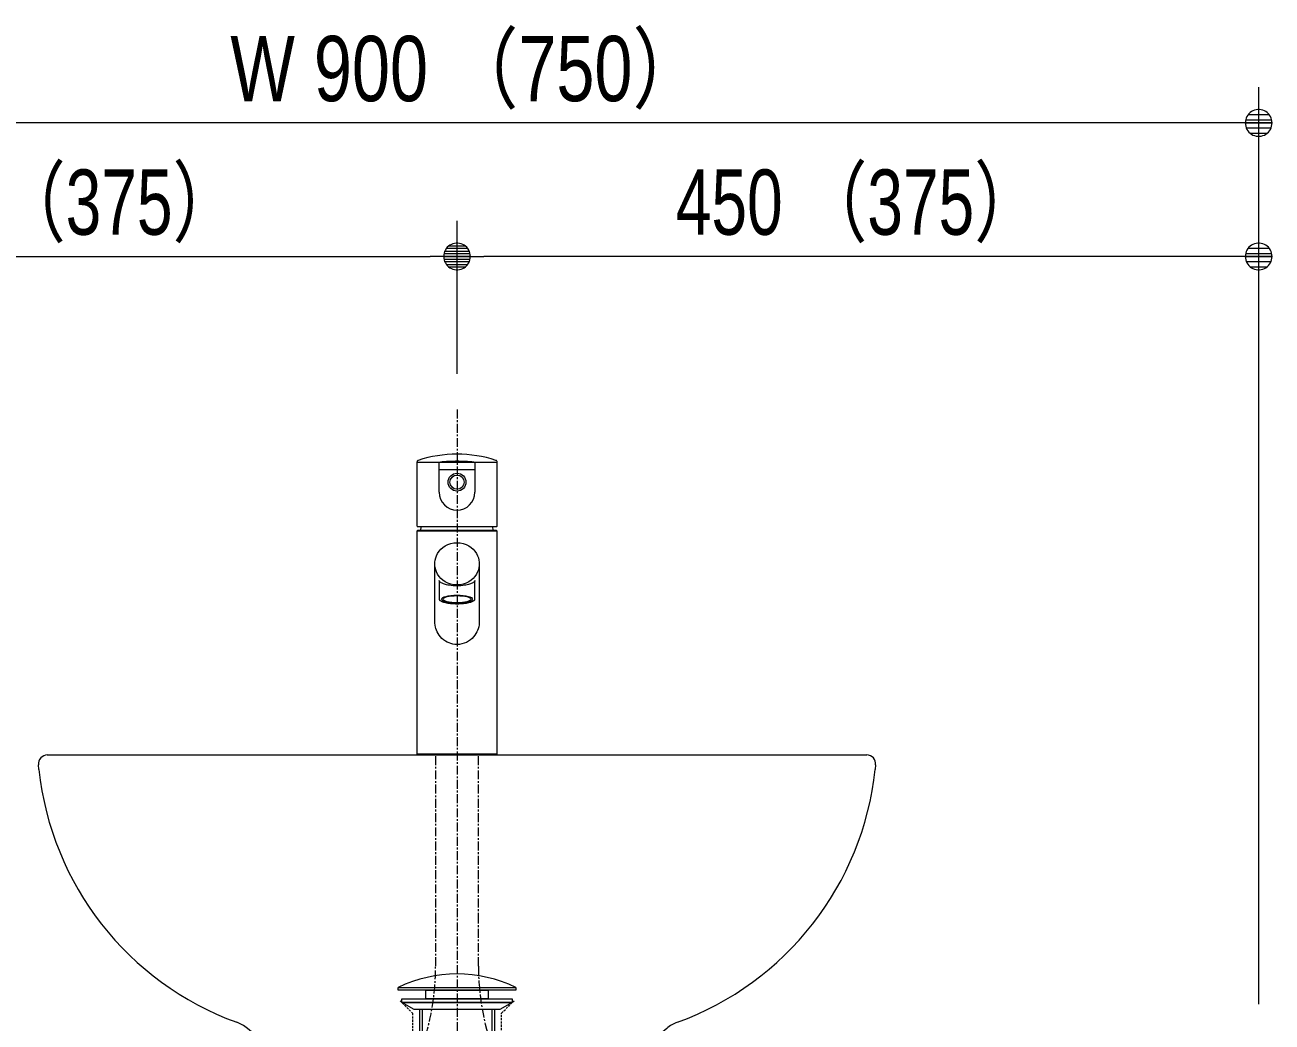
# Model space of a CAD drawing. Units: millimetres, scale not verified. Extents: x -6062 to 6062, y -3045 to 3045.
# Drawn here: x -2310 to -1610, y -1370 to -810 of the extents above; entities that cross this region are included whole.
import ezdxf
from ezdxf.enums import TextEntityAlignment as Align

# ---------------------------------------------------------------- set-up
doc = ezdxf.new("R2010")
doc.units = ezdxf.units.MM
doc.header["$LTSCALE"] = 20
doc.linetypes.add('CHAIN1', pattern=[8, 5, -1, 1, -1])
doc.linetypes.add('DASHED1', pattern=[1.8, 1.2, -0.6])
for name, color, linetype, lineweight in [('0-1_4給排水', 7, 'Continuous', 9), ('0-2_5ボウル・キャビネット', 7, 'Continuous', 9), ('0-4_0', 7, 'Continuous', 9), ('0-5_2寸法-1', 7, 'Continuous', 9)]:
    doc.layers.add(name, color=color, linetype=linetype, lineweight=lineweight)
doc.styles.add('ＭＳ Ｐゴシック', font='')
doc.styles.get('ＭＳ Ｐゴシック').set_extended_font_data('MS PGothic')

# ---------------------------------------------------------------- blocks, each defined once
blk = doc.blocks.new('グループ-6')
at = {"layer": '0-1_4給排水', "linetype": 'CHAIN1'}
blk.add_line((-5600, -20520), (-5600, -42300), dxfattribs=at)
at = {"layer": '0-1_4給排水'}
for p, q in [((-6020, -27260), (-6020, -28100)), ((-5990, -27260), (-5990, -28100)), ((-5210, -27260), (-5210, -28100)), ((-5180, -27260), (-5180, -28100))]:
    blk.add_line(p, q, dxfattribs=at)
for points in [[(-6260, -27010), (-4940, -27010), (-4940, -27040), (-6260, -27040)], [(-6220, -27140), (-4980, -27140), (-4980, -27180), (-6220, -27180)], [(-5950, -27040), (-5250, -27040), (-5250, -27140), (-5950, -27140)], [(-6081.3, -27260), (-6220, -27180), (-4980, -27180), (-5120.2, -27260)]]:
    blk.add_lwpolyline(points, close=True, dxfattribs=at)
blk.add_arc((-5600, -28387), 1527, 64.39147, 115.60853, dxfattribs=at)
blk = doc.blocks.new('グループ-8')
at = {"layer": '0-2_5ボウル・キャビネット'}
for p, q in [((-10200, -24400), (-1000, -24400)), ((-10293.9, -24563), (-10299.4, -24510.5)), ((-900.6, -24510.5), (-906.1, -24563))]:
    blk.add_line(p, q, dxfattribs=at)
at = {"layer": '0-2_5ボウル・キャビネット', "linetype": 'DASHED1'}
blk.add_lwpolyline([(-6240, -27160), (-6100, -27300), (-6100, -28100), (-5100, -28100), (-5100, -27300), (-4960, -27160)], dxfattribs=at)
at = {"layer": '0-2_5ボウル・キャビネット'}
blk.add_lwpolyline([(-3246.4, -27471.1), (-3400, -27600), (-7800, -27600), (-7953.6, -27471.1)], dxfattribs=at)
blk.add_lwpolyline([(-6300, -27600), (-4900, -27600), (-4900, -28100), (-6300, -28100)], close=True, dxfattribs=at)
for centre, radius, start, end in [((-10200, -24500), 100, 138.0125, 186.025), ((-10200, -24500), 100, 90, 138.0125), ((-1000, -24500), 100, 41.9875, 90), ((-1000, -24500), 100, 353.975, 41.9875), ((-6912.7, -24206.1), 3400, 186.025, 250.02586), ((-4287.3, -24206.1), 3400, 289.97414, 353.975), ((-8210.8, -27777.5), 400, 50, 70.02586), ((-2989.2, -27777.5), 400, 109.97414, 130)]:
    blk.add_arc(centre, radius, start, end, dxfattribs=at)
blk = doc.blocks.new('_Dot')
at = {"layer": '0-4_0'}
for p, q in [((-10, 0), (-20, 0)), ((9.78, 2), (-9.78, 2)), ((7.99, 6), (-7.99, 6)), ((9.16, -3.98), (-9.16, -3.98)), ((6, -7.98), (-6, -7.98))]:
    blk.add_line(p, q, dxfattribs=at)
for points in [[(10, 0), (9.92, 1.25), (9.69, 2.49), (9.3, 3.68), (8.76, 4.82), (8.09, 5.88), (7.29, 6.85), (6.37, 7.71), (5.36, 8.44), (4.26, 9.05), (3.09, 9.51), (1.87, 9.82), (0.63, 9.98), (-0.63, 9.98), (-1.87, 9.82), (-3.09, 9.51), (-4.26, 9.05), (-5.36, 8.44), (-6.37, 7.71), (-7.29, 6.85), (-8.09, 5.88), (-8.76, 4.82), (-9.3, 3.68), (-9.69, 2.49), (-9.92, 1.25), (-10, 0), (0, 0)], [(-10, 0), (-9.92, -1.25), (-9.69, -2.49), (-9.3, -3.68), (-8.76, -4.82), (-8.09, -5.88), (-7.29, -6.85), (-6.37, -7.71), (-5.36, -8.44), (-4.26, -9.05), (-3.09, -9.51), (-1.87, -9.82), (-0.63, -9.98), (0.63, -9.98), (1.87, -9.82), (3.09, -9.51), (4.26, -9.05), (5.36, -8.44), (6.37, -7.71), (7.29, -6.85), (8.09, -5.88), (8.76, -4.82), (9.3, -3.68), (9.69, -2.49), (9.92, -1.25), (10, 0), (0, 0)]]:
    blk.add_lwpolyline(points, close=True, dxfattribs=at)
blk = doc.blocks.new('グループ-41')
at = {"layer": '0-1_4給排水'}
for p, q in [((-6050, -21109.4), (-6050, -21825)), ((-5150, -21825), (-5150, -21109.4)), ((-5400, -21195.4), (-5800, -21195.4)), ((-6040, -21835), (-5160, -21835)), ((-6004.9, -21880), (-6001, -21835.3)), ((-5195.1, -21880), (-5199, -21835)), ((-5150, -21886), (-6050, -21886)), ((-5150, -24390), (-6050, -24390))]:
    blk.add_line(p, q, dxfattribs=at)
for points in [[(-5156, -21115), (-5600, -21115), (-6044, -21115)], [(-5800, -21449), (-5800, -21115), (-5799.6, -21113.9), (-5798.2, -21112.6), (-5795.8, -21111.4), (-5792, -21110)], [(-5792, -21110), (-5788.2, -21109), (-5783.4, -21108), (-5777.7, -21106.9), (-5770.8, -21105.8), (-5762.8, -21104.7), (-5753.7, -21103.7), (-5743.4, -21102.7), (-5731.8, -21101.7), (-5719, -21100.8), (-5704.8, -21099.9), (-5689.3, -21099.2), (-5672.8, -21098.5), (-5655.5, -21098), (-5637.4, -21097.6), (-5618.8, -21097.4), (-5600, -21097.3), (-5581.2, -21097.4), (-5562.7, -21097.6), (-5544.7, -21098), (-5527.3, -21098.5), (-5510.9, -21099.2), (-5495.7, -21099.9), (-5481.7, -21100.8), (-5468.8, -21101.7), (-5457.2, -21102.6), (-5446.6, -21103.7), (-5437.3, -21104.7), (-5429.2, -21105.8), (-5422.4, -21106.9), (-5416.6, -21107.9), (-5411.8, -21109), (-5408, -21110), (-5404.2, -21111.4), (-5401.8, -21112.6), (-5400.4, -21113.9), (-5400, -21115), (-5400, -21449)], [(-5850, -22253), (-5849.1, -22232.4), (-5845.9, -22210.2), (-5840, -22186.6), (-5830.8, -22161.8), (-5817.6, -22136.3), (-5800, -22110.8), (-5781, -22089.5), (-5758.4, -22069.6), (-5732.1, -22051.7), (-5702.4, -22036.8), (-5670, -22025.4), (-5635.5, -22018.4), (-5600, -22016), (-5564.5, -22018.4), (-5530, -22025.4), (-5497.6, -22036.8), (-5467.9, -22051.7), (-5441.6, -22069.6), (-5419, -22089.5), (-5400, -22110.8), (-5382.4, -22136.3), (-5369.2, -22161.8), (-5360, -22186.6), (-5354.1, -22210.2), (-5350.9, -22232.4), (-5350, -22253), (-5350, -22900), (-5350.7, -22918.7), (-5352.8, -22938.7), (-5356.8, -22959.9), (-5362.9, -22982.1), (-5369.5, -23000.1), (-5377.7, -23018.4), (-5387.8, -23036.9), (-5400, -23055.3), (-5414.6, -23073.6), (-5431.4, -23091.1), (-5450.5, -23107.4), (-5471.8, -23122.2)], [(-5471.8, -23122.2), (-5495.1, -23134.9), (-5519.7, -23145.1), (-5545.7, -23152.6), (-5572.6, -23157.3), (-5600, -23158.8), (-5623.3, -23157.7), (-5646.3, -23154.3), (-5668.7, -23148.9), (-5690.2, -23141.4), (-5710.6, -23132.1), (-5729.8, -23121.2), (-5750.6, -23106.6), (-5769.3, -23090.5), (-5785.7, -23073.3), (-5800, -23055.3), (-5812.4, -23036.6), (-5822.6, -23017.8), (-5830.9, -22999.1), (-5837.5, -22980.8), (-5842.5, -22963), (-5846.9, -22940.7), (-5849.3, -22919.7), (-5850, -22900), (-5850, -22247.8)], [(-5350, -22253), (-5350.9, -22273.5), (-5354.1, -22295.7), (-5360, -22319.3), (-5369.2, -22344.1), (-5382.4, -22369.6), (-5400, -22395.1), (-5419, -22416.4), (-5441.6, -22436.3), (-5467.9, -22454.2), (-5497.6, -22469.1), (-5530, -22480.5), (-5564.5, -22487.5), (-5600, -22489.9), (-5635.5, -22487.5), (-5670, -22480.5), (-5702.4, -22469.1), (-5732.1, -22454.2), (-5758.4, -22436.3), (-5781, -22416.4), (-5800, -22395.1), (-5817.6, -22369.6), (-5830.8, -22344.1), (-5840, -22319.3), (-5845.9, -22295.7), (-5849.1, -22273.5), (-5850, -22253)], [(-5799.6, -22442.1), (-5800, -22438.1), (-5800, -22648.7), (-5799.6, -22652), (-5798.2, -22655.5), (-5795.8, -22659.3), (-5792, -22663.2), (-5788.2, -22666.2), (-5783.4, -22669.3), (-5777.6, -22672.4), (-5770.8, -22675.6), (-5762.7, -22678.8), (-5753.4, -22681.9), (-5742.8, -22684.9), (-5731.2, -22687.7), (-5718.3, -22690.4), (-5704.3, -22692.8), (-5689.1, -22695), (-5672.7, -22696.9), (-5655.3, -22698.4), (-5637.3, -22699.5), (-5618.8, -22700.2), (-5600, -22700.4), (-5581.2, -22700.2), (-5562.6, -22699.5), (-5544.5, -22698.4), (-5527.2, -22696.9), (-5510.7, -22695), (-5495.2, -22692.8), (-5481, -22690.3), (-5468.2, -22687.6), (-5456.6, -22684.7), (-5446.3, -22681.8), (-5437.2, -22678.7), (-5429.2, -22675.6), (-5422.3, -22672.4), (-5416.6, -22669.3), (-5411.8, -22666.2), (-5408, -22663.2), (-5404.2, -22659.3)], [(-5795.8, -22450.7), (-5798.2, -22446.3), (-5799.6, -22442.1)], [(-5404.2, -22659.3), (-5401.8, -22655.5), (-5400.4, -22652), (-5400, -22648.7), (-5400, -22438.1), (-5400.4, -22442.1), (-5401.8, -22446.3), (-5404.2, -22450.7), (-5408, -22455.3), (-5412.1, -22459.2), (-5417.2, -22463.1), (-5423.5, -22467.1), (-5431.1, -22471), (-5440, -22475), (-5449.6, -22478.6), (-5460.4, -22482.2), (-5472.5, -22485.5), (-5485.9, -22488.6), (-5500.4, -22491.4), (-5516.1, -22493.9), (-5535.7, -22496.4), (-5556.5, -22498.1), (-5578.1, -22499.2), (-5600, -22499.6), (-5622.3, -22499.2), (-5644.2, -22498.1), (-5665.4, -22496.2), (-5685.3, -22493.7), (-5703.9, -22490.7), (-5717.3, -22487.9), (-5729.6, -22484.9), (-5740.9, -22481.8), (-5751, -22478.4), (-5760, -22475), (-5768.9, -22471), (-5776.5, -22467.1), (-5782.8, -22463.1), (-5787.9, -22459.2), (-5792, -22455.3), (-5795.8, -22450.7)]]:
    blk.add_lwpolyline(points, dxfattribs=at)
blk.add_lwpolyline([(-5600, -21880), (-6044, -21880), (-6050, -21886), (-6050, -24390), (-6040, -24400), (-5160, -24400), (-5150, -24390), (-5150, -21886), (-5156, -21880)], close=True, dxfattribs=at)
for centre, radius in [((-5600, -21335), 100), ((-5600, -21335.2), 80)]:
    blk.add_circle(centre, radius, dxfattribs=at)
for centre, radius, start, end in [((-6030, -21109.4), 20, 144.07763, 180), ((-6044, -21121), 6, 134.99997, 180), ((-6044, -21121), 6, 90, 135), ((-6030, -21109.4), 20, 108.15528, 144.07763), ((-5600, -22420.7), 1400, 90, 108.15533), ((-5600, -22420.7), 1400, 71.84462, 90), ((-5170, -21109.4), 20, 35.92229, 71.84461), ((-5156, -21121), 6, 44.99997, 90), ((-5170, -21109.4), 20, 0, 35.92211), ((-5156, -21121), 6, 0, 44.99998), ((-5600, -21449), 200, 180, 270), ((-5600, -21449), 200, 270, 0), ((-6040, -21825), 10, 180, 224.99998), ((-6040, -21825), 10, 224.99997, 270), ((-5160, -21825), 10, 270, 315), ((-5160, -21825), 10, 314.99997, 0)]:
    blk.add_arc(centre, radius, start, end, dxfattribs=at)
for major_axis, ratio in [((175, 0), 0.257265), ((155, 0), 0.258819)]:
    blk.add_ellipse((-5600, -22649.7), major_axis=major_axis, ratio=ratio, dxfattribs=at)
blk = doc.blocks.new('グループ-42')
at = {"layer": '0-1_4給排水', "linetype": 'CHAIN1'}
for points in [[(-5840, -26772.8), (-5840, -26273.2), (-5840, -24400)], [(-5360, -26772.8), (-5360, -26273.2), (-5360, -24400)]]:
    blk.add_lwpolyline(points, dxfattribs=at)
for centre, start, end in [((-8612.2, -26772.8), 320.59278, 0), ((-2587.8, -26772.8), 180, 219.40722)]:
    blk.add_arc(centre, 2772.2, start, end, dxfattribs=at)
at = {"layer": '0-1_4給排水'}
blk.add_blockref('グループ-41', (0, 0), dxfattribs=at)

msp = doc.modelspace()

# ---------------------------------------------------------------- linework, layer by layer
at = {"layer": '0-5_2寸法-1'}
for p, q in [((-1617.5, -920), (-1617.5, -845)), ((-1632.51, -865), (-2502.49, -865)), ((-2067.5, -1006), (-2067.5, -920)), ((-2067.5, -1006), (-2067.5, -920)), ((-1617.5, -1360), (-1617.5, -920)), ((-2502.49, -940), (-2082.51, -940)), ((-1632.51, -940), (-2052.49, -940))]:
    msp.add_line(p, q, dxfattribs=at)

# ---------------------------------------------------------------- block references
at = {"layer": '0-1_4給排水', "xscale": 0.05, "yscale": 0.05}
for name in ['グループ-6', 'グループ-42']:
    msp.add_blockref(name, (-1787.5, 0), dxfattribs=at)
at = {"layer": '0-2_5ボウル・キャビネット', "xscale": 0.05, "yscale": 0.05}
msp.add_blockref('グループ-8', (-1787.5, 0), dxfattribs=at)
at = {"layer": '0-5_2寸法-1', "xscale": 0.7503418, "yscale": 0.7503418}
for p in [(-1617.5, -865), (-2067.5, -940), (-1617.5, -940)]:
    msp.add_blockref('_Dot', p, dxfattribs=at)
at = {"layer": '0-5_2寸法-1', "xscale": 0.7503418, "yscale": 0.7503418, "rotation": 180}
msp.add_blockref('_Dot', (-2067.5, -940), dxfattribs=at)

# ---------------------------------------------------------------- texts
at = {"layer": '0-5_2寸法-1', "style": 'ＭＳ Ｐゴシック'}
for s, height, width, p in [('W 900 （750）', 36.69, 0.8, (-2194.77, -863.81)), ('450 （375）', 36.66, 0.75, (-2394.71, -938.81)), ('450 （375）', 36.66, 0.75, (-1944.71, -938.81))]:
    msp.add_text(s, height=height, dxfattribs=dict(at, width=width)).set_placement(p, align=Align.BOTTOM_LEFT)

doc.saveas('drawing.dxf')
